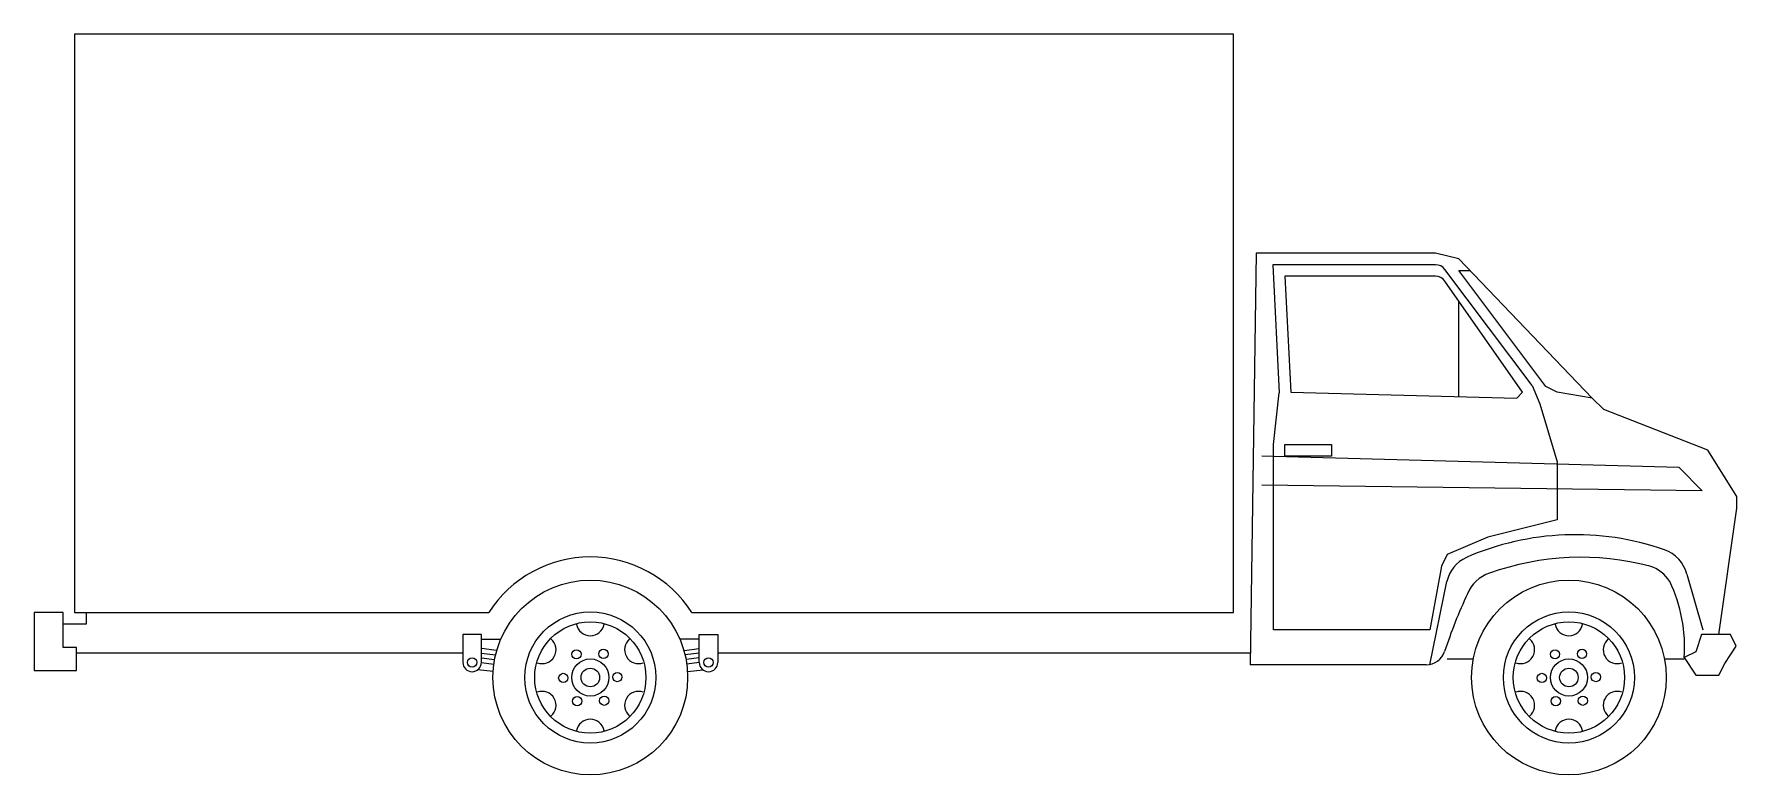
# Model space of a CAD drawing. Header units: millimetres. Extents: x -3105.02 to -3099.73, y 1894.49 to 1896.79.
import ezdxf

# ---------------------------------------------------------------- set-up
doc = ezdxf.new("R2010")
doc.units = ezdxf.units.MM
doc.header["$LTSCALE"] = 10
doc.layers.add('Veículos', color=2, linetype='Continuous')

msp = doc.modelspace()

# ---------------------------------------------------------------- linework, layer by layer
at = {"layer": 'Veículos'}
for p, q in [((-3101.2929, 1896.7899), (-3104.8929, 1896.7899)), ((-3104.8929, 1896.7899), (-3104.8929, 1894.9939)), ((-3101.2929, 1894.9939), (-3101.2929, 1896.7899)), ((-3101.2229, 1896.1099), (-3101.2409, 1894.8319)), ((-3100.6649, 1896.1099), (-3101.2229, 1896.1099)), ((-3100.5929, 1896.0919), (-3100.6649, 1896.1099)), ((-3100.6649, 1896.0739), (-3101.1708, 1896.0739)), ((-3101.1708, 1896.0739), (-3101.1509, 1895.6761)), ((-3100.3654, 1895.6985), (-3100.6361, 1896.0595)), ((-3100.1789, 1895.6599), (-3100.5929, 1896.0919)), ((-3100.3229, 1895.6959), (-3100.5929, 1896.0559)), ((-3100.5929, 1896.0559), (-3100.5569, 1896.0559)), ((-3100.6657, 1896.0379), (-3101.1329, 1896.0379)), ((-3101.1329, 1896.0379), (-3101.1149, 1895.6779)), ((-3100.3949, 1895.6779), (-3100.6362, 1896.0225)), ((-3100.5929, 1895.6645), (-3100.5929, 1895.9607)), ((-3101.1689, 1895.5159), (-3101.1509, 1895.6761)), ((-3101.1149, 1895.6779), (-3100.4129, 1895.6599)), ((-3100.4129, 1895.6599), (-3100.3949, 1895.6779)), ((-3100.3654, 1895.6985), (-3100.3409, 1895.6419)), ((-3100.2869, 1895.6779), (-3100.3229, 1895.6959)), ((-3100.1789, 1895.6599), (-3100.2869, 1895.6779)), ((-3100.3409, 1895.6419), (-3100.2869, 1895.4619)), ((-3100.1429, 1895.6239), (-3100.1789, 1895.6599)), ((-3099.8189, 1895.4979), (-3100.1429, 1895.6239)), ((-3101.1689, 1894.9399), (-3101.1689, 1895.5159)), ((-3101.1329, 1895.5159), (-3100.9889, 1895.5159)), ((-3101.1329, 1895.4799), (-3101.1329, 1895.5159)), ((-3100.9889, 1895.5159), (-3100.9889, 1895.4799)), ((-3099.9089, 1895.4439), (-3101.2049, 1895.4799)), ((-3100.9889, 1895.4799), (-3101.1329, 1895.4799)), ((-3100.2869, 1895.4619), (-3100.2869, 1895.2819)), ((-3099.7289, 1895.3539), (-3099.8189, 1895.4979)), ((-3099.8369, 1895.3719), (-3099.9089, 1895.4439)), ((-3099.8369, 1895.3719), (-3101.2049, 1895.3899)), ((-3099.7849, 1894.9259), (-3099.7289, 1895.3179)), ((-3099.7289, 1895.3179), (-3099.7289, 1895.3539)), ((-3100.2869, 1895.2819), (-3100.5029, 1895.2279)), ((-3100.5029, 1895.2279), (-3100.6289, 1895.1739)), ((-3100.6289, 1895.1739), (-3100.6469, 1895.1379)), ((-3100.6469, 1895.1379), (-3100.6829, 1894.9399)), ((-3100.6829, 1894.8319), (-3100.6298, 1895.0907)), ((-3099.8848, 1895.1132), (-3099.8349, 1894.9399)), ((-3104.9289, 1894.9939), (-3105.0189, 1894.9939)), ((-3105.0189, 1894.9939), (-3105.0189, 1894.8139)), ((-3104.9289, 1894.8859), (-3104.9289, 1894.9939)), ((-3104.8929, 1894.9939), (-3103.6064, 1894.9939)), ((-3104.8569, 1894.9939), (-3104.8569, 1894.9579)), ((-3102.9754, 1894.9939), (-3101.2929, 1894.9939)), ((-3104.8569, 1894.9579), (-3104.9289, 1894.9579)), ((-3100.6829, 1894.9399), (-3101.1689, 1894.9399)), ((-3104.8869, 1894.8859), (-3104.9289, 1894.8859)), ((-3104.8869, 1894.8139), (-3104.8869, 1894.8859)), ((-3103.6869, 1894.9255), (-3103.6869, 1894.8391)), ((-3103.6293, 1894.9255), (-3103.6869, 1894.9255)), ((-3103.6293, 1894.8391), (-3103.6293, 1894.9255)), ((-3103.6293, 1894.9111), (-3103.5705, 1894.9111)), ((-3103.5834, 1894.8765), (-3103.6284, 1894.8822)), ((-3102.9525, 1894.9111), (-3103.0113, 1894.9111)), ((-3102.9985, 1894.8765), (-3102.9534, 1894.8822)), ((-3102.9525, 1894.8391), (-3102.9525, 1894.9255)), ((-3102.9525, 1894.9255), (-3102.8949, 1894.9255)), ((-3102.8949, 1894.9255), (-3102.8949, 1894.8391)), ((-3099.8389, 1894.9259), (-3099.8569, 1894.8719)), ((-3099.7489, 1894.9259), (-3099.8389, 1894.9259)), ((-3099.7669, 1894.8359), (-3099.7309, 1894.8899)), ((-3099.7309, 1894.8899), (-3099.7489, 1894.9259)), ((-3103.6869, 1894.8679), (-3104.8869, 1894.8679)), ((-3103.6293, 1894.8679), (-3103.5859, 1894.8623)), ((-3103.6293, 1894.8535), (-3103.5887, 1894.8483)), ((-3103.6293, 1894.8391), (-3103.5909, 1894.8342)), ((-3102.9525, 1894.8679), (-3102.9959, 1894.8623)), ((-3102.9525, 1894.8535), (-3102.9931, 1894.8483)), ((-3102.9525, 1894.8391), (-3102.991, 1894.8342)), ((-3101.2409, 1894.8679), (-3102.8949, 1894.8679)), ((-3100.694, 1894.8319), (-3101.2409, 1894.8319)), ((-3100.6289, 1894.8499), (-3100.5478, 1894.8499)), ((-3099.9541, 1894.8499), (-3099.8929, 1894.8499)), ((-3099.8569, 1894.8719), (-3099.8929, 1894.8539)), ((-3099.8929, 1894.8539), (-3099.8569, 1894.7999)), ((-3099.7849, 1894.7999), (-3099.7669, 1894.8359)), ((-3105.0189, 1894.8139), (-3104.8869, 1894.8139)), ((-3103.5929, 1894.811), (-3103.6412, 1894.8157)), ((-3102.9889, 1894.811), (-3102.9406, 1894.8157)), ((-3099.8569, 1894.7999), (-3099.7849, 1894.7999))]:
    msp.add_line(p, q, dxfattribs=at)
for centre, radius in [((-3103.2909, 1894.7923), 0.3024), ((-3100.2509, 1894.7923), 0.3024), ((-3103.2909, 1894.7923), 0.2036), ((-3100.2509, 1894.7923), 0.2036), ((-3103.2909, 1894.7923), 0.1728), ((-3100.2509, 1894.7923), 0.1728), ((-3103.3341, 1894.8643), 0.0144), ((-3103.2502, 1894.8657), 0.0144), ((-3100.2941, 1894.8643), 0.0144), ((-3100.2102, 1894.8657), 0.0144), ((-3103.6581, 1894.8391), 0.0144), ((-3103.2909, 1894.7923), 0.0576), ((-3102.9237, 1894.8391), 0.0144), ((-3100.2509, 1894.7923), 0.0576), ((-3103.3749, 1894.7909), 0.0144), ((-3103.2909, 1894.7923), 0.0288), ((-3103.207, 1894.7937), 0.0144), ((-3100.3349, 1894.7909), 0.0144), ((-3100.2509, 1894.7923), 0.0288), ((-3100.167, 1894.7937), 0.0144), ((-3103.3317, 1894.7189), 0.0144), ((-3103.2477, 1894.7203), 0.0144), ((-3100.2917, 1894.7189), 0.0144), ((-3100.2077, 1894.7203), 0.0144)]:
    msp.add_circle(centre, radius, dxfattribs=at)
for centre, radius, start, end in [((-3100.6649, 1896.0379), 0.036, 36.8675, 90), ((-3100.6657, 1896.0019), 0.036, 34.992, 90), ((-3100.231, 1894.3918), 0.8439, 70.8417, 113.6433), ((-3103.2909, 1894.7923), 0.3744, 32.579, 147.421), ((-3100.5245, 1895.0667), 0.108, 114.6113, 167.1957), ((-3100.2133, 1894.3301), 0.8355, 75.1836, 109.8714), ((-3099.9895, 1895.087), 0.108, 14.0362, 70.8417), ((-3100.4654, 1895.0127), 0.108, 107.2036, 158.5235), ((-3100.03, 1895.0342), 0.108, 31.1061, 73.678), ((-3100.3545, 1894.8889), 0.4629, 355.6624, 25.7475), ((-3099.187, 1894.4009), 1.525, 154.7152, 161.9549), ((-3103.2909, 1894.9651), 0.0432, 189.5941, 350.4059), ((-3100.2509, 1894.9651), 0.0432, 189.5941, 350.4059), ((-3103.4406, 1894.8787), 0.0432, 249.5941, 50.4059), ((-3103.1413, 1894.8787), 0.0432, 129.5941, 290.4059), ((-3100.4006, 1894.8787), 0.0432, 249.5941, 50.4059), ((-3100.1013, 1894.8787), 0.0432, 129.5941, 290.4059), ((-3103.6581, 1894.8391), 0.0288, 180, 0), ((-3102.9237, 1894.8391), 0.0288, 180, 0), ((-3100.694, 1894.8919), 0.06, 270, 341.9549), ((-3103.4406, 1894.7059), 0.0432, 309.5941, 110.4059), ((-3103.1413, 1894.7059), 0.0432, 69.5941, 230.4059), ((-3100.4006, 1894.7059), 0.0432, 309.5941, 110.4059), ((-3100.1013, 1894.7059), 0.0432, 69.5941, 230.4059), ((-3103.2909, 1894.6195), 0.0432, 9.5941, 170.4059), ((-3100.2509, 1894.6195), 0.0432, 9.5941, 170.4059)]:
    msp.add_arc(centre, radius, start, end, dxfattribs=at)

doc.saveas('drawing.dxf')
